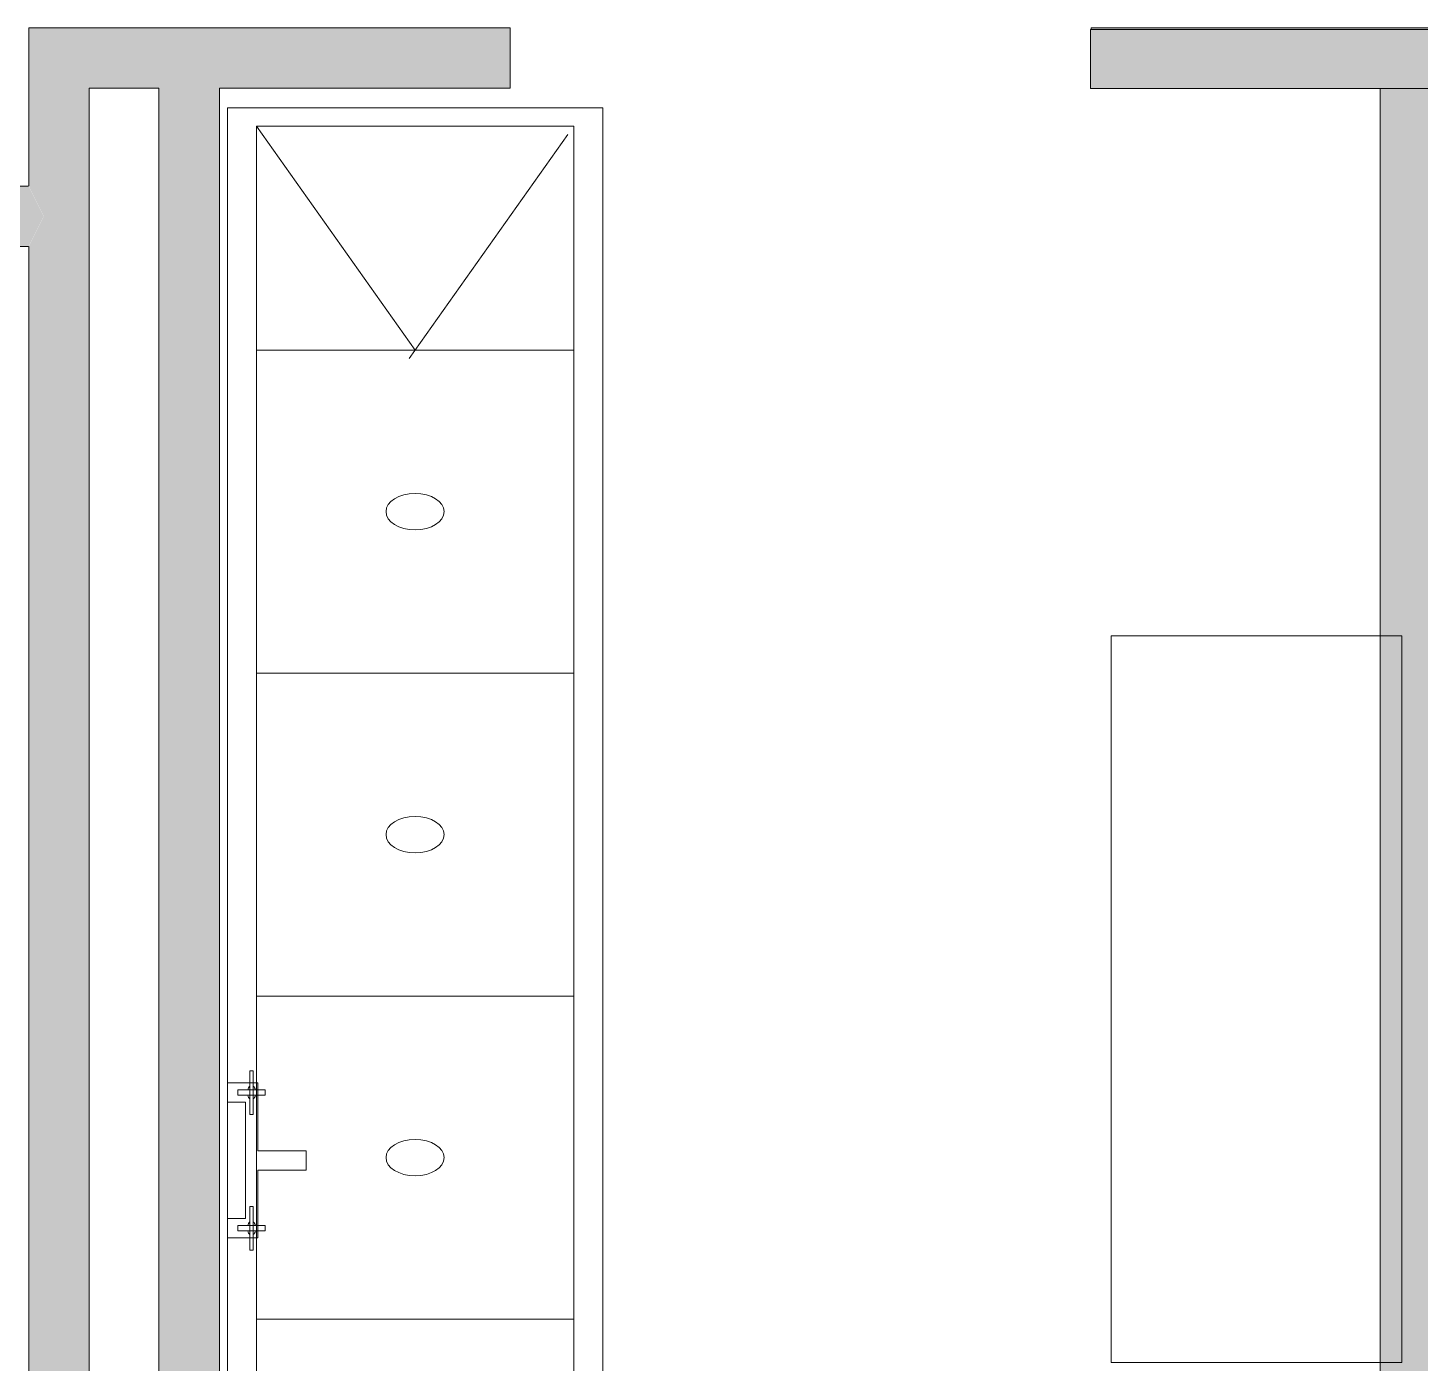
# Model space of a CAD drawing. Header units: inches. Extents: x -675 to 1187, y -924 to 1124.
# Drawn here: x -554.4 to -439.4, y 121.9 to 232.2 of the extents above; entities that cross this region are included whole.
import ezdxf

# ---------------------------------------------------------------- set-up
doc = ezdxf.new("R2010")
doc.units = ezdxf.units.IN
doc.header["$MEASUREMENT"] = 0
for name, color, linetype, lineweight in [('A-Furn-Chair', 250, 'Continuous', 13), ('A-Wall-E', 50, 'Continuous', 9), ('A-WALL-PATT', 111, 'Continuous', 13), ('Base_dwg', 8, 'Continuous', 9), ('I-WALL', 2, 'Continuous', 13)]:
    doc.layers.add(name, color=color, linetype=linetype, lineweight=lineweight)

# ---------------------------------------------------------------- blocks, each defined once
blk = doc.blocks.new('Base_dwg__U348-727922-Level 1 Copy 1')
at = {"layer": 'A-Wall-E'}
for points in [[(10, -2.5), (10, 2.5), (0, 2.5), (0, -2.5)], [(111.01, -2.5), (112.26, 0), (111.01, 2.5), (86, 2.5), (86, -2.5)]]:
    blk.add_hatch(color=256, dxfattribs=at).paths.add_polyline_path(points, flags=0)
at = {"layer": 'A-Wall-E', "flags": 128}
blk.add_lwpolyline([(0, 2.5), (0, -2.5), (10, -2.5), (10, 2.5)], close=True, dxfattribs=at)
blk.add_lwpolyline([(111.01, 2.5), (86, 2.5), (86, -2.5), (111.01, -2.5)], dxfattribs=at)
blk = doc.blocks.new('Base_dwg__U364-727938-Level 1 Copy 1')
at = {"layer": 'A-Wall-E'}
for points in [[(24, 2.5), (0, 2.5), (0, -2.5), (26.5, -2.5), (26.5, 1.25)], [(29, 2.5), (26.5, 1.25), (26.5, -2.5), (39.75, -2.5), (34.75, 2.5)]]:
    blk.add_hatch(color=256, dxfattribs=at).paths.add_polyline_path(points, flags=0)
blk.add_line((34.75, 2.5), (29, 2.5), dxfattribs=at)
at = {"layer": 'A-Wall-E', "flags": 128}
blk.add_lwpolyline([(24, 2.5), (0, 2.5), (0, -2.5), (26.5, -2.5), (39.75, -2.5)], dxfattribs=at)
blk = doc.blocks.new('Base_dwg__U365-727939-Level 1 Copy 1')
at = {"layer": 'A-Wall-E'}
for points in [[(13.0625, 2.5), (2.5, 2.5), (-2.5, -2.5), (10.5625, -2.5), (13.0625, -1.25)], [(220, 0), (218.75, 2.5), (13.0625, 2.5), (13.0625, -1.25), (15.5625, -2.5), (218.75, -2.5)]]:
    blk.add_hatch(color=256, dxfattribs=at).paths.add_polyline_path(points, flags=0)
for p, q in [((-2.5, -2.5), (10.5625, -2.5)), ((15.5625, -2.5), (218.75, -2.5))]:
    blk.add_line(p, q, dxfattribs=at)
at = {"layer": 'A-Wall-E', "flags": 128}
blk.add_lwpolyline([(218.75, 2.5), (13.0625, 2.5), (2.5, 2.5)], dxfattribs=at)
blk = doc.blocks.new('Base_dwg__U366-727940-Level 1 Copy 1')
at = {"layer": 'A-Wall-E'}
blk.add_hatch(color=256, dxfattribs=at).paths.add_polyline_path([(220, 0), (218.75, 2.5), (2.5, 2.5), (1.25, 0), (2.5, -2.5), (218.75, -2.5)], flags=0)
for p, q in [((218.75, 2.5), (2.5, 2.5)), ((2.5, -2.5), (218.75, -2.5))]:
    blk.add_line(p, q, dxfattribs=at)
blk = doc.blocks.new('Base_dwg__U367-727941-Level 1 Copy 1')
at = {"layer": 'A-Wall-E'}
for points in [[(0.6, 2.37), (26.38, 2.37), (26.38, 2.5), (0, 2.5), (0, 2.37)], [(97.88, 2.37), (97.88, 2.5), (26.38, 2.5), (26.38, 2.37), (96.15, 2.37)]]:
    blk.add_hatch(color=256, dxfattribs=at).paths.add_polyline_path(points, flags=0)
at = {"layer": 'A-Wall-E', "flags": 128}
blk.add_lwpolyline([(97.88, 2.37), (97.88, 2.5), (26.38, 2.5), (0, 2.5), (0, 2.37)], dxfattribs=at)
blk = doc.blocks.new('Base_dwg__U368-727942-Level 1 Copy 1')
at = {"layer": 'A-Wall-E'}
blk.add_hatch(color=256, dxfattribs=at).paths.add_polyline_path([(223.75, 2.5), (2.5, 2.5), (2.5, -2.5), (218.75, -2.5)], flags=0)
blk.add_line((2.5, -2.5), (218.75, -2.5), dxfattribs=at)
blk = doc.blocks.new('Base_dwg-531197-Level 1 Copy 1')
at = {"color": 50, "lineweight": 9, "flags": 128}
for points in [[(464.98, 1066.41), (464.98, 1070.01), (464.7, 1070.01), (464.7, 1066.41)], [(464.7, 1070.01), (464.98, 1070.01), (464.98, 1066.41), (464.7, 1066.41)], [(462.84, 1069.01), (462.84, 1067.41), (464.34, 1067.41), (464.34, 1057.81), (462.84, 1057.81), (462.84, 1056.21), (465.34, 1056.21), (465.34, 1061.81), (469.34, 1061.81), (469.34, 1063.41), (465.34, 1063.41), (465.34, 1069.01), (462.84, 1069.01), (465.34, 1069.01), (465.34, 1063.41), (469.34, 1063.41), (469.34, 1061.81), (465.34, 1061.81), (465.34, 1056.21), (462.84, 1056.21), (462.84, 1057.81), (464.34, 1057.81), (464.34, 1067.41), (462.84, 1067.41)], [(463.71, 1067.99), (465.96, 1067.99), (465.96, 1068.43), (463.71, 1068.43), (463.71, 1067.99), (465.96, 1067.99), (465.96, 1068.43), (463.71, 1068.43)], [(464.7, 1058.81), (464.7, 1055.21), (464.98, 1055.21), (464.98, 1058.81), (464.7, 1058.81), (464.7, 1055.21), (464.98, 1055.21), (464.98, 1058.81)], [(463.71, 1057.23), (463.71, 1056.79), (465.96, 1056.79), (463.71, 1056.79), (463.71, 1057.23), (465.96, 1057.23), (465.96, 1056.79), (465.96, 1057.23)]]:
    blk.add_lwpolyline(points, close=True, dxfattribs=at)
at = {"color": 50, "lineweight": 9}
for centre, start_param, end_param in [((464.84, 1068.21), 0.399447, 1.17135), ((464.84, 1068.21), 0.399447, 1.17135), ((464.84, 1068.21), 5.111836, 5.883739), ((464.84, 1068.21), 5.111836, 5.883739), ((464.84, 1068.21), 1.970243, 2.742146), ((464.84, 1068.21), 1.970243, 2.742146), ((464.84, 1068.21), 3.541039, 4.312942), ((464.84, 1068.21), 3.541039, 4.312942), ((464.84, 1057.01), 0.399447, 1.17135), ((464.84, 1057.01), 0.399447, 1.17135), ((464.84, 1057.01), 1.970243, 2.742146), ((464.84, 1057.01), 1.970243, 2.742146), ((464.84, 1057.01), 5.111836, 5.883739), ((464.84, 1057.01), 5.111836, 5.883739), ((464.84, 1057.01), 3.541039, 4.312942), ((464.84, 1057.01), 3.541039, 4.312942)]:
    blk.add_ellipse(centre, major_axis=(0, 0.566), ratio=0.625, start_param=start_param, end_param=end_param, dxfattribs=at)
at = {"layer": 'A-Furn-Chair'}
for p, q in [((491.44, 1148.01), (491.44, 1097.54)), ((490.95, 1147.32), (477.85, 1128.82)), ((491.44, 1129.51), (465.24, 1129.51)), ((491.44, 1102.84), (465.24, 1102.84)), ((491.44, 1076.18), (465.24, 1076.18)), ((491.44, 1049.51), (465.24, 1049.51))]:
    blk.add_line(p, q, dxfattribs=at)
at = {"layer": 'A-Furn-Chair', "flags": 128}
for points in [[(493.84, 1002.84), (493.84, 1149.51), (462.84, 1149.51), (462.84, 1002.84)], [(559.82, 1045.91), (559.82, 1105.91), (535.82, 1105.91), (535.82, 1045.91)]]:
    blk.add_lwpolyline(points, close=True, dxfattribs=at)
blk.add_lwpolyline([(478.34, 1129.51), (465.24, 1148.01), (491.44, 1148.01), (465.24, 1148.01), (465.24, 1004.34), (491.44, 1004.34), (491.44, 1121.34)], dxfattribs=at)
at = {"layer": 'A-Furn-Chair'}
for centre in [(478.34, 1116.18), (478.34, 1089.51), (478.34, 1089.51), (478.34, 1062.84)]:
    blk.add_ellipse(centre, major_axis=(2.4, 0), ratio=0.625, dxfattribs=at)
for name, p, rotation in [('Base_dwg__U364-727938-Level 1 Copy 1', (486.18, 1153.63), 180), ('Base_dwg__U365-727939-Level 1 Copy 1', (448.93, 1153.63), 270.0000000000001), ('Base_dwg__U366-727940-Level 1 Copy 1', (459.68, 1153.63), 270.0000000000001), ('Base_dwg__U368-727942-Level 1 Copy 1', (560.55, 1153.63), 270)]:
    blk.add_blockref(name, p, dxfattribs=dict(rotation=rotation))
for name, p in [('Base_dwg__U367-727941-Level 1 Copy 1', (534.18, 1153.63)), ('Base_dwg__U348-727922-Level 1 Copy 1', (335.41, 1140.56))]:
    blk.add_blockref(name, p)

msp = doc.modelspace()

# ---------------------------------------------------------------- hatches: boundary and pattern name
at = {"layer": 'A-WALL-PATT'}
h = msp.add_hatch(color=8, dxfattribs=at)
h.paths.add_polyline_path([(-9.82, 227.17), (-9.82, 232.05), (-28.13, 232.05), (-28.13, 227.17)], flags=0)
h.paths.add_polyline_path([(-66.63, 227.17), (-66.63, 232.05), (-466.68, 232.05), (-466.68, 227.17), (-114.85, 227.17)], flags=0)

# ---------------------------------------------------------------- linework, layer by layer
at = {"layer": 'I-WALL', "color": 7, "lineweight": 20}
for p, q in [((-66.63, 232.05), (-466.68, 232.05)), ((-466.68, 232.05), (-466.68, 227.17)), ((-466.68, 227.17), (-66.63, 227.17))]:
    msp.add_line(p, q, dxfattribs=at)

# ---------------------------------------------------------------- block references
at = {"layer": 'Base_dwg', "color": 7, "lineweight": 20}
msp.add_blockref('Base_dwg-531197-Level 1 Copy 1', (-1000.79, -923.95), dxfattribs=at)

doc.saveas('drawing.dxf')
